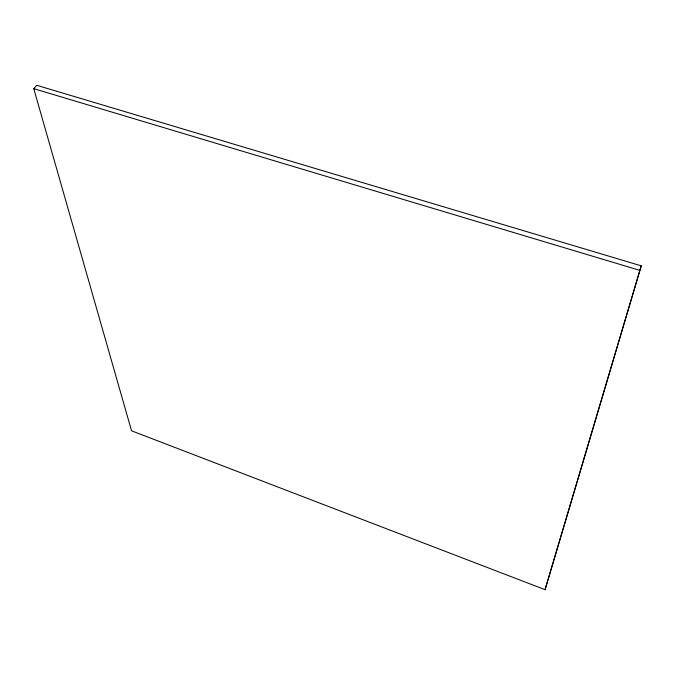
<?xml version="1.0" encoding="UTF-8"?>
<svg xmlns="http://www.w3.org/2000/svg" width="675" height="675" viewBox="0 0 675 675"><rect width="100%" height="100%" fill="white"/><g stroke="black" fill="none" stroke-linecap="round" stroke-linejoin="round"><path stroke-width="1.01" d="M545.062 589.688L641.25 265.84L36.788 85.312L33.75 88.644L131.541 430.793L545.062 589.688L641.25 265.84M33.75 88.644L639.546 270.278"/></g></svg>
